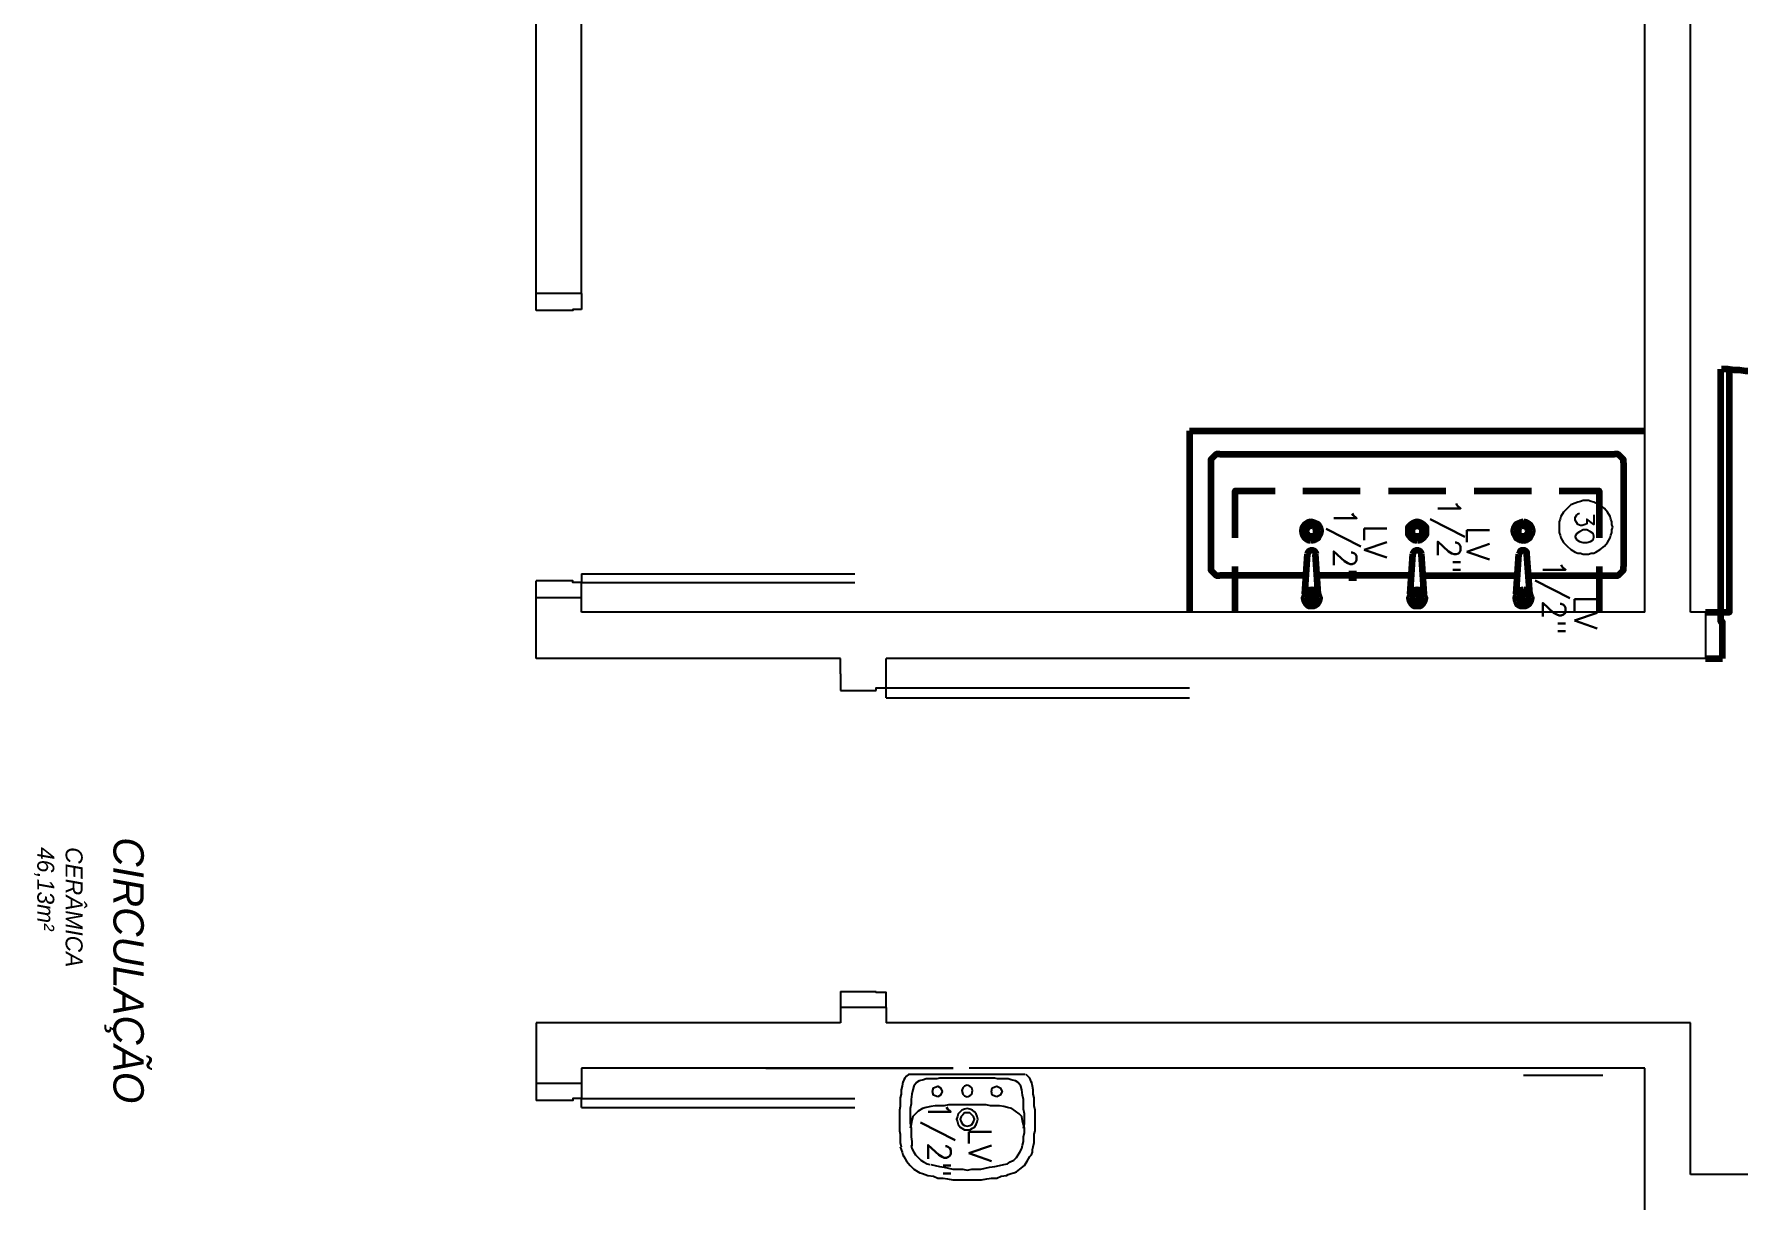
# Model space of a CAD drawing. Header units: millimetres. Extents: x 2273 to 2522, y 1034 to 1187.
# Drawn here: x 2468.92 to 2474.53, y 1049.93 to 1053.77 of the extents above; entities that cross this region are included whole.
import ezdxf

# ---------------------------------------------------------------- set-up
doc = ezdxf.new("R2010")
doc.units = ezdxf.units.MM
doc.layers.add('LAYER8', color=8, linetype='Continuous')
doc.layers.add('PAREDES', color=4, linetype='Continuous', lineweight=100)
doc.styles.add('Romans', font='romans.shx')
doc.styles.get("Standard").update_dxf_attribs({"font": 'arial.ttf'})

# ---------------------------------------------------------------- blocks, each defined once
blk = doc.blocks.new('PIA')
at = {"layer": 'PAREDES', "color": 0, "linetype": 'Continuous'}
for points in [[(73.1534, 157.4363), (73.1534, 158.9363)], [(73.2593, 158.8657), (73.2475, 158.8657), (73.2387, 158.8569), (73.2299, 158.848), (73.2299, 158.8363)], [(73.2299, 157.5363), (73.2299, 158.8363)], [(73.2593, 158.8657), (73.6005, 158.8657)], [(73.6299, 158.8363), (73.6299, 158.848), (73.6211, 158.8569), (73.6123, 158.8657), (73.6005, 158.8657)], [(73.6299, 158.5539), (73.6299, 158.8363)], [(73.3505, 158.6539), (73.3505, 158.7863), (73.5064, 158.7863)], [(73.6005, 158.7863), (73.7505, 158.7863)], [(73.3505, 158.3745), (73.3505, 158.5627)], [(73.4534, 158.5363), (73.4564, 158.5245), (73.4623, 158.5127), (73.4711, 158.5069), (73.4828, 158.5039), (73.4946, 158.5069), (73.5064, 158.5127), (73.5123, 158.5245), (73.5152, 158.5363), (73.5123, 158.548), (73.5064, 158.5569), (73.4946, 158.5627), (73.4828, 158.5657), (73.4711, 158.5627), (73.4623, 158.5569), (73.4564, 158.548), (73.4534, 158.5363)], [(73.4652, 158.5363), (73.4681, 158.5275), (73.4711, 158.5216), (73.477, 158.5186), (73.4828, 158.5186), (73.4917, 158.5186), (73.4975, 158.5216), (73.5005, 158.5275), (73.5005, 158.5363), (73.5005, 158.5422), (73.4975, 158.548), (73.4917, 158.551), (73.4828, 158.5539), (73.477, 158.551), (73.4711, 158.548), (73.4681, 158.5422), (73.4652, 158.5363)], [(73.5593, 158.548), (73.5534, 158.548), (73.5475, 158.5422), (73.5475, 158.5363), (73.5475, 158.5275), (73.5534, 158.5245), (73.5593, 158.5216)], [(73.6917, 158.5569), (73.5593, 158.548)], [(73.677, 158.5363), (73.6799, 158.5245), (73.6858, 158.5157), (73.6946, 158.5127), (73.7034, 158.5098), (73.7152, 158.5127), (73.724, 158.5157), (73.7299, 158.5245), (73.7299, 158.5363), (73.7299, 158.5451), (73.724, 158.5539), (73.7152, 158.5598), (73.7034, 158.5627), (73.6946, 158.5598), (73.6858, 158.5539), (73.6799, 158.5451), (73.677, 158.5363)], [(73.6799, 158.551), (73.6917, 158.5451), (73.7034, 158.5422), (73.7152, 158.5451), (73.727, 158.551)], [(73.727, 158.5216), (73.7152, 158.5275), (73.7034, 158.5304), (73.6917, 158.5275), (73.6799, 158.5216)], [(73.6917, 158.5127), (73.5593, 158.5216)], [(73.6299, 158.2039), (73.6299, 158.5186)], [(73.6917, 158.5127), (73.6917, 158.5127)], [(73.3505, 158.0922), (73.3505, 158.2804)], [(73.5152, 158.1863), (73.5123, 158.198), (73.5064, 158.2069), (73.4946, 158.2157), (73.4828, 158.2157), (73.4711, 158.2157), (73.4623, 158.2069), (73.4564, 158.198), (73.4534, 158.1863), (73.4564, 158.1745), (73.4623, 158.1657), (73.4711, 158.1569), (73.4828, 158.1569), (73.4946, 158.1569), (73.5064, 158.1657), (73.5123, 158.1745), (73.5152, 158.1863)], [(73.5005, 158.1863), (73.5005, 158.1922), (73.4975, 158.198), (73.4917, 158.2039), (73.4828, 158.2039), (73.477, 158.2039), (73.4711, 158.198), (73.4681, 158.1922), (73.4652, 158.1863), (73.4681, 158.1804), (73.4711, 158.1745), (73.477, 158.1686), (73.4828, 158.1686), (73.4917, 158.1686), (73.4975, 158.1745), (73.5005, 158.1804), (73.5005, 158.1863)], [(73.5593, 158.201), (73.5534, 158.198), (73.5475, 158.1922), (73.5475, 158.1863), (73.5475, 158.1804), (73.5534, 158.1745), (73.5593, 158.1716)], [(73.6917, 158.2098), (73.5593, 158.201)], [(73.7299, 158.1863), (73.7299, 158.198), (73.724, 158.2039), (73.7152, 158.2098), (73.7034, 158.2127), (73.6946, 158.2098), (73.6858, 158.2039), (73.6799, 158.198), (73.677, 158.1863), (73.6799, 158.1745), (73.6858, 158.1686), (73.6946, 158.1627), (73.7034, 158.1598), (73.7152, 158.1627), (73.724, 158.1686), (73.7299, 158.1745), (73.7299, 158.1863)], [(73.6799, 158.201), (73.6917, 158.1951), (73.7034, 158.1951), (73.7152, 158.1951), (73.727, 158.201)], [(73.6917, 158.2069), (73.6917, 158.2098)], [(73.6917, 158.1627), (73.5593, 158.1716)], [(73.6299, 158.1686), (73.6299, 157.8539)], [(73.727, 158.1716), (73.7152, 158.1775), (73.7034, 158.1804), (73.6917, 158.1775), (73.6799, 158.1716)], [(73.3505, 157.8098), (73.3505, 157.998)], [(73.5152, 157.8363), (73.5123, 157.848), (73.5064, 157.8598), (73.4946, 157.8657), (73.4828, 157.8686), (73.4711, 157.8657), (73.4623, 157.8598), (73.4564, 157.848), (73.4534, 157.8363), (73.4564, 157.8245), (73.4623, 157.8157), (73.4711, 157.8098), (73.4828, 157.8069), (73.4946, 157.8098), (73.5064, 157.8157), (73.5123, 157.8245), (73.5152, 157.8363)], [(73.6917, 157.8598), (73.5593, 157.851)], [(73.7299, 157.8392), (73.7299, 157.848), (73.724, 157.8569), (73.7152, 157.8627), (73.7034, 157.8657), (73.6946, 157.8627), (73.6858, 157.8569), (73.6799, 157.848), (73.677, 157.8392), (73.6799, 157.8275), (73.6858, 157.8216), (73.6946, 157.8157), (73.7034, 157.8127), (73.7152, 157.8157), (73.724, 157.8216), (73.7299, 157.8275), (73.7299, 157.8392)], [(73.6917, 157.8598), (73.6917, 157.8598)], [(73.5005, 157.8363), (73.5005, 157.8451), (73.4975, 157.851), (73.4917, 157.8539), (73.4828, 157.8539), (73.477, 157.8539), (73.4711, 157.851), (73.4681, 157.8451), (73.4652, 157.8363), (73.4681, 157.8304), (73.4711, 157.8245), (73.477, 157.8216), (73.4828, 157.8186), (73.4917, 157.8216), (73.4975, 157.8245), (73.5005, 157.8304), (73.5005, 157.8363)], [(73.5593, 157.8539), (73.5534, 157.851), (73.5475, 157.8451), (73.5475, 157.8392), (73.5475, 157.8333), (73.5534, 157.8275), (73.5593, 157.8245)], [(73.6917, 157.8157), (73.5593, 157.8245)], [(73.6299, 157.8186), (73.6299, 157.5363)], [(73.6799, 157.8539), (73.6917, 157.8451), (73.7034, 157.8451), (73.7152, 157.8451), (73.727, 157.8539)], [(73.727, 157.8216), (73.7152, 157.8304), (73.7034, 157.8304), (73.6917, 157.8304), (73.6799, 157.8216)], [(73.5064, 157.5863), (73.3505, 157.5863), (73.3505, 157.7186)], [(73.7505, 157.5863), (73.6005, 157.5863)], [(73.2299, 157.5363), (73.2299, 157.5245), (73.2387, 157.5157), (73.2475, 157.5069), (73.2593, 157.5069)], [(73.6005, 157.5069), (73.6123, 157.5069), (73.6211, 157.5157), (73.6299, 157.5245), (73.6299, 157.5363)], [(73.2593, 157.5069), (73.6005, 157.5069)], [(73.1534, 157.4363), (73.7505, 157.4363)]]:
    blk.add_lwpolyline(points, dxfattribs=at)
blk = doc.blocks.new('GE')
at = {"layer": 'PAREDES', "color": 0, "linetype": 'Continuous'}
for points in [[(73.7505, 160.0363), (73.7505, 159.9863)], [(73.9034, 160.0363), (73.9034, 159.9804)], [(73.7505, 159.9863), (73.7299, 159.9863), (73.7093, 159.9863), (73.6887, 159.9863), (73.6681, 159.9833), (73.6475, 159.9804), (73.6299, 159.9775), (73.6093, 159.9745), (73.5887, 159.9716), (73.5711, 159.9657), (73.5505, 159.9627), (73.5328, 159.9569), (73.5123, 159.951), (73.4946, 159.9451), (73.477, 159.9392), (73.4564, 159.9304), (73.4387, 159.9245), (73.4211, 159.9157), (73.4034, 159.9098), (73.3858, 159.901), (73.3711, 159.8922), (73.3534, 159.8804), (73.3358, 159.8716), (73.3211, 159.8627), (73.3034, 159.851), (73.2887, 159.8392), (73.2711, 159.8275), (73.2564, 159.8157), (73.2417, 159.8039), (73.227, 159.7922), (73.2123, 159.7804), (73.2005, 159.7657), (73.1858, 159.7539), (73.1711, 159.7392), (73.1593, 159.7245), (73.1475, 159.7098), (73.1328, 159.6951), (73.1211, 159.6804), (73.1093, 159.6657), (73.0975, 159.651), (73.0887, 159.6363), (73.077, 159.6186), (73.0681, 159.601), (73.0564, 159.5863), (73.0475, 159.5686), (73.0387, 159.551), (73.0299, 159.5333), (73.0211, 159.5157), (73.0152, 159.498), (73.0064, 159.4804), (73.0005, 159.4627), (72.9946, 159.4451), (72.9858, 159.4245), (72.9828, 159.4069), (72.977, 159.3863), (72.9711, 159.3686), (72.9681, 159.348), (72.9652, 159.3304), (72.9593, 159.3098), (72.9564, 159.2892), (72.9564, 159.2686), (72.9534, 159.248), (72.9534, 159.2304), (72.9505, 159.2098), (72.9505, 159.1892)], [(73.9034, 159.9804), (73.7828, 159.9804), (73.7828, 159.9863), (73.7505, 159.9863)], [(73.9034, 159.1922), (73.7828, 159.1922), (73.7828, 159.1863), (73.7505, 159.1863), (73.7505, 159.2157), (72.9505, 159.2157)], [(73.7505, 159.1863), (72.9505, 159.1863)], [(73.7505, 159.1363), (73.7505, 159.1863)], [(73.9034, 159.1363), (73.9034, 159.1922)]]:
    blk.add_lwpolyline(points, dxfattribs=at)

msp = doc.modelspace()

# ---------------------------------------------------------------- linework, layer by layer
at = {"color": 0, "linetype": 'ByBlock'}
for p, q in [((2471.5781, 1051.6631), (2471.5781, 1051.6072)), ((2471.5781, 1050.6161), (2471.5781, 1050.5631))]:
    msp.add_line(p, q, dxfattribs=at)
at = {"layer": 'LAYER8', "linetype": 'Continuous'}
for p, q in [((2470.5752, 1052.8602), (2470.5752, 1052.9161)), ((2470.7252, 1052.9161), (2470.7252, 1052.8631)), ((2470.5752, 1051.9131), (2470.5752, 1051.969)), ((2470.7252, 1051.9131), (2470.7252, 1051.9631)), ((2471.3324, 1050.3632), (2471.9495, 1050.3632)), ((2470.5752, 1050.3131), (2470.5752, 1050.2572)), ((2470.7252, 1050.3131), (2470.7252, 1050.2631))]:
    msp.add_line(p, q, dxfattribs=at)
for points in [[(2470.5752, 1052.9161), (2470.5752, 1057.869)], [(2470.7252, 1052.9161), (2470.7252, 1057.6661)], [(2474.2281, 1051.8661), (2474.2281, 1055.6661)], [(2474.3781, 1051.8661), (2474.3781, 1055.4661)], [(2470.7252, 1052.9161), (2470.5752, 1052.9161)], [(2470.7252, 1052.8631), (2470.6957, 1052.8631), (2470.6957, 1052.8602), (2470.5752, 1052.8602)], [(2470.7252, 1051.9925), (2470.7252, 1051.9631), (2470.6957, 1051.9631), (2470.6957, 1051.969), (2470.5752, 1051.969)], [(2470.7252, 1051.9925), (2471.6252, 1051.9925)], [(2470.7252, 1051.9631), (2471.6252, 1051.9631)], [(2470.5752, 1051.7131), (2470.5752, 1051.9131)], [(2470.7252, 1051.9131), (2470.5752, 1051.9131)], [(2470.7252, 1051.8661), (2470.7252, 1051.9131)], [(2474.2281, 1051.8661), (2470.7252, 1051.8661)], [(2474.4281, 1051.8661), (2474.3781, 1051.8661)], [(2474.4281, 1051.8661), (2474.4281, 1051.7131)], [(2471.5781, 1051.7131), (2470.5752, 1051.7131)], [(2471.5781, 1051.6631), (2471.5781, 1051.7131)], [(2474.4281, 1051.7131), (2471.7281, 1051.7131)], [(2471.7281, 1051.6631), (2471.7281, 1051.7131)], [(2471.5781, 1050.5631), (2471.5781, 1050.5131)], [(2471.7281, 1050.5631), (2471.7281, 1050.5131)], [(2471.5781, 1050.5131), (2470.5752, 1050.5131)], [(2470.5752, 1050.5131), (2470.5752, 1050.3131)], [(2474.3781, 1050.5131), (2471.7281, 1050.5131)], [(2474.3781, 1050.0131), (2474.3781, 1050.5131)], [(2471.9495, 1050.3631), (2470.7252, 1050.3631)], [(2470.7252, 1050.3631), (2470.7252, 1050.3131)], [(2474.2281, 1050.3631), (2472.0022, 1050.3631)], [(2474.2281, 1047.7631), (2474.2281, 1050.3631)], [(2470.7252, 1050.3131), (2470.5752, 1050.3131)], [(2470.7252, 1050.2337), (2470.7252, 1050.2631), (2470.6957, 1050.2631), (2470.6957, 1050.2572), (2470.5752, 1050.2572)], [(2470.7252, 1050.2631), (2471.6252, 1050.2631)], [(2470.7252, 1050.2337), (2471.6252, 1050.2337)], [(2471.7752, 1050.1043), (2471.7781, 1050.0955), (2471.781, 1050.0867), (2471.784, 1050.0778), (2471.7869, 1050.072), (2471.7957, 1050.0572), (2471.8075, 1050.0425), (2471.8193, 1050.0308), (2471.834, 1050.022), (2471.8399, 1050.019), (2471.8487, 1050.0161), (2471.8575, 1050.0131), (2471.8663, 1050.0102)], [(2471.8105, 1050.1102), (2471.8134, 1050.0984), (2471.8193, 1050.0867), (2471.8252, 1050.0778), (2471.834, 1050.069), (2471.8428, 1050.0602), (2471.8516, 1050.0543), (2471.8634, 1050.0484), (2471.8722, 1050.0455)], [(2471.8752, 1050.0455), (2471.8899, 1050.0425), (2471.9046, 1050.0396), (2471.9193, 1050.0367), (2471.934, 1050.0337), (2471.9487, 1050.0308), (2471.9634, 1050.0308), (2471.981, 1050.0308), (2471.9957, 1050.0278)], [(2471.8663, 1050.0102), (2471.884, 1050.0072), (2471.8987, 1050.0014), (2471.9163, 1050.0014), (2471.931, 1049.9984), (2471.9487, 1049.9955), (2471.9634, 1049.9955), (2471.981, 1049.9955), (2471.9957, 1049.9955)], [(2475.8781, 1050.0131), (2474.3781, 1050.0131)]]:
    msp.add_lwpolyline(points, dxfattribs=at)
at = {"layer": 'LAYER8', "color": 0, "linetype": 'Continuous'}
for points in [[(2474.1222, 1052.1455), (2474.1193, 1052.1543), (2474.1193, 1052.1631), (2474.1163, 1052.172), (2474.1134, 1052.1808), (2474.1046, 1052.1955), (2474.0957, 1052.2072), (2474.081, 1052.219), (2474.0663, 1052.2249), (2474.0605, 1052.2278), (2474.0516, 1052.2308), (2474.0428, 1052.2337), (2474.034, 1052.2337), (2474.0252, 1052.2337), (2474.0163, 1052.2308), (2474.0075, 1052.2278), (2473.9987, 1052.2249), (2473.984, 1052.219), (2473.9722, 1052.2072), (2473.9605, 1052.1955), (2473.9516, 1052.1808), (2473.9487, 1052.172), (2473.9457, 1052.1631), (2473.9457, 1052.1543), (2473.9457, 1052.1455), (2473.9457, 1052.1367), (2473.9457, 1052.1278), (2473.9487, 1052.119), (2473.9516, 1052.1102), (2473.9605, 1052.0955), (2473.9722, 1052.0837), (2473.984, 1052.072), (2473.9987, 1052.0631), (2474.0075, 1052.0602), (2474.0163, 1052.0602), (2474.0252, 1052.0572), (2474.034, 1052.0572), (2474.0428, 1052.0572), (2474.0516, 1052.0602), (2474.0605, 1052.0602), (2474.0663, 1052.0631), (2474.081, 1052.072), (2474.0957, 1052.0837), (2474.1046, 1052.0955), (2474.1134, 1052.1102), (2474.1163, 1052.119), (2474.1193, 1052.1278), (2474.1193, 1052.1367), (2474.1222, 1052.1455)], [(2474.0605, 1052.1867), (2474.0605, 1052.1543), (2474.0369, 1052.172), (2474.0369, 1052.1631), (2474.0369, 1052.1572), (2474.031, 1052.1543), (2474.0222, 1052.1514), (2474.0163, 1052.1514), (2474.0075, 1052.1543), (2474.0046, 1052.1602), (2473.9987, 1052.169), (2473.9987, 1052.1778), (2474.0046, 1052.1867), (2474.0075, 1052.1896), (2474.0134, 1052.1925)], [(2474.0605, 1052.1161), (2474.0575, 1052.1249), (2474.0487, 1052.1308), (2474.0369, 1052.1367), (2474.0252, 1052.1367), (2474.0134, 1052.1308), (2474.0046, 1052.1249), (2473.9987, 1052.1161), (2473.9987, 1052.1131), (2474.0046, 1052.1043), (2474.0134, 1052.0984), (2474.0252, 1052.0955), (2474.0369, 1052.0955), (2474.0487, 1052.0984), (2474.0575, 1052.1043), (2474.0605, 1052.1131), (2474.0605, 1052.1161)], [(2471.6957, 1051.6072), (2471.6957, 1051.6161), (2471.7281, 1051.6161), (2471.7281, 1051.6631)], [(2471.5781, 1051.6072), (2471.6957, 1051.6072)], [(2471.7281, 1051.5837), (2471.7281, 1051.6161), (2472.7281, 1051.6161)], [(2471.7281, 1051.5837), (2472.7281, 1051.5837)], [(2471.5781, 1050.6161), (2471.6957, 1050.6161)], [(2471.7281, 1050.5631), (2471.7281, 1050.6131), (2471.6957, 1050.6131), (2471.6957, 1050.6161)], [(2471.7281, 1050.5631), (2471.5781, 1050.5631)], [(2471.784, 1050.319), (2471.781, 1050.3043), (2471.7781, 1050.2925), (2471.7781, 1050.2778), (2471.7752, 1050.2661), (2471.7752, 1050.2514), (2471.7752, 1050.2367), (2471.7722, 1050.2249), (2471.7722, 1050.2102), (2471.7722, 1050.1984), (2471.7722, 1050.1837), (2471.7722, 1050.172), (2471.7722, 1050.1572), (2471.7752, 1050.1455), (2471.7752, 1050.1308), (2471.7752, 1050.119), (2471.7781, 1050.1043)], [(2471.8016, 1050.3425), (2471.7957, 1050.3367), (2471.7899, 1050.3308), (2471.7869, 1050.3249), (2471.784, 1050.3161)], [(2472.1869, 1050.3425), (2471.9957, 1050.3425), (2471.8016, 1050.3425)], [(2471.8516, 1050.3249), (2471.8369, 1050.322), (2471.8281, 1050.3161), (2471.8193, 1050.3043), (2471.8163, 1050.2925)], [(2471.9957, 1050.3308), (2471.9869, 1050.3308), (2471.9781, 1050.3308), (2471.9693, 1050.3308), (2471.9605, 1050.3308), (2471.9516, 1050.3308), (2471.9428, 1050.3308), (2471.931, 1050.3308), (2471.9222, 1050.3308), (2471.9134, 1050.3308), (2471.9046, 1050.3308), (2471.8957, 1050.3278), (2471.8869, 1050.3278), (2471.8781, 1050.3278), (2471.8693, 1050.3278), (2471.8605, 1050.3278), (2471.8516, 1050.3249)], [(2472.1399, 1050.3249), (2472.131, 1050.3278), (2472.1222, 1050.3278), (2472.1134, 1050.3278), (2472.1046, 1050.3278), (2472.0957, 1050.3278), (2472.0869, 1050.3308), (2472.0781, 1050.3308), (2472.0693, 1050.3308), (2472.0605, 1050.3308), (2472.0487, 1050.3308), (2472.0399, 1050.3308), (2472.031, 1050.3308), (2472.0222, 1050.3308), (2472.0134, 1050.3308), (2472.0046, 1050.3308), (2471.9957, 1050.3308)], [(2472.1752, 1050.2925), (2472.1722, 1050.3043), (2472.1634, 1050.3161), (2472.1546, 1050.322), (2472.1399, 1050.3249)], [(2472.2075, 1050.3161), (2472.2046, 1050.3249), (2472.2016, 1050.3308), (2472.1957, 1050.3367), (2472.1899, 1050.3425)], [(2472.2134, 1050.1043), (2472.2163, 1050.119), (2472.2163, 1050.1308), (2472.2163, 1050.1455), (2472.2193, 1050.1572), (2472.2193, 1050.172), (2472.2193, 1050.1837), (2472.2193, 1050.1984), (2472.2193, 1050.2102), (2472.2193, 1050.2249), (2472.2163, 1050.2396), (2472.2163, 1050.2514), (2472.2163, 1050.2661), (2472.2134, 1050.2778), (2472.2134, 1050.2925), (2472.2105, 1050.3043), (2472.2075, 1050.319)], [(2474.0899, 1050.3396), (2473.8281, 1050.3396)], [(2471.8163, 1050.2925), (2471.8134, 1050.2778), (2471.8105, 1050.2602), (2471.8105, 1050.2455), (2471.8075, 1050.2308), (2471.8075, 1050.2131), (2471.8075, 1050.1984), (2471.8075, 1050.1837), (2471.8105, 1050.1661)], [(2471.8987, 1050.269), (2471.884, 1050.2749), (2471.881, 1050.2867), (2471.884, 1050.2984), (2471.8987, 1050.3043), (2471.9075, 1050.2984), (2471.9134, 1050.2867), (2471.9075, 1050.2749), (2471.8987, 1050.269)], [(2471.9957, 1050.3072), (2471.9869, 1050.3043), (2471.981, 1050.2984), (2471.9781, 1050.2896), (2471.981, 1050.2778), (2471.9869, 1050.272), (2471.9957, 1050.269)], [(2471.9957, 1050.269), (2472.0046, 1050.272), (2472.0105, 1050.2778), (2472.0134, 1050.2896), (2472.0105, 1050.2984), (2472.0046, 1050.3043), (2471.9957, 1050.3072)], [(2472.0928, 1050.269), (2472.0781, 1050.2749), (2472.0752, 1050.2867), (2472.0781, 1050.2984), (2472.0928, 1050.3043), (2472.1046, 1050.2984), (2472.1105, 1050.2867), (2472.1046, 1050.2749), (2472.0928, 1050.269)], [(2472.181, 1050.1661), (2472.184, 1050.1808), (2472.184, 1050.1984), (2472.184, 1050.2131), (2472.181, 1050.2278), (2472.181, 1050.2455), (2472.181, 1050.2602), (2472.1781, 1050.2749), (2472.1752, 1050.2925)], [(2471.8252, 1050.2131), (2471.8163, 1050.2043), (2471.8134, 1050.1925), (2471.8105, 1050.1778), (2471.8075, 1050.1661)], [(2471.8752, 1050.2367), (2471.8605, 1050.2337), (2471.8487, 1050.2308), (2471.834, 1050.222), (2471.8252, 1050.2131)], [(2471.9957, 1050.2425), (2471.981, 1050.2425), (2471.9663, 1050.2425), (2471.9516, 1050.2425), (2471.934, 1050.2425), (2471.9193, 1050.2396), (2471.9046, 1050.2396), (2471.8899, 1050.2396), (2471.8752, 1050.2367)], [(2471.9957, 1050.2308), (2471.9869, 1050.2278), (2471.9781, 1050.2249), (2471.9722, 1050.219), (2471.9663, 1050.2131), (2471.9634, 1050.2043), (2471.9605, 1050.1955), (2471.9634, 1050.1867), (2471.9663, 1050.1778), (2471.9722, 1050.169), (2471.9781, 1050.1661), (2471.9869, 1050.1602), (2471.9957, 1050.1602)], [(2471.9957, 1050.2161), (2471.9869, 1050.2161), (2471.981, 1050.2102), (2471.9752, 1050.2043), (2471.9722, 1050.1955), (2471.9752, 1050.1867), (2471.981, 1050.1778), (2471.9869, 1050.1749), (2471.9957, 1050.172)], [(2472.1163, 1050.2367), (2472.1016, 1050.2396), (2472.0869, 1050.2396), (2472.0722, 1050.2396), (2472.0575, 1050.2425), (2472.0399, 1050.2425), (2472.0252, 1050.2425), (2472.0105, 1050.2425), (2471.9957, 1050.2425)], [(2471.9957, 1050.1602), (2472.0046, 1050.1602), (2472.0134, 1050.1661), (2472.0193, 1050.169), (2472.0252, 1050.1778), (2472.0281, 1050.1867), (2472.031, 1050.1955), (2472.0281, 1050.2043), (2472.0252, 1050.2131), (2472.0193, 1050.219), (2472.0134, 1050.2249), (2472.0046, 1050.2278), (2471.9957, 1050.2308)], [(2471.9957, 1050.172), (2472.0046, 1050.1749), (2472.0105, 1050.1778), (2472.0163, 1050.1867), (2472.0193, 1050.1955), (2472.0163, 1050.2043), (2472.0105, 1050.2102), (2472.0046, 1050.2161), (2471.9957, 1050.2161)], [(2472.1663, 1050.2131), (2472.1546, 1050.222), (2472.1428, 1050.2308), (2472.1281, 1050.2337), (2472.1163, 1050.2367)], [(2472.184, 1050.1661), (2472.181, 1050.1778), (2472.1781, 1050.1896), (2472.1752, 1050.2043), (2472.1663, 1050.2131)], [(2471.8105, 1050.1661), (2471.8105, 1050.1514), (2471.8105, 1050.1367), (2471.8134, 1050.122), (2471.8134, 1050.1072)], [(2472.1781, 1050.1102), (2472.181, 1050.122), (2472.181, 1050.1367), (2472.184, 1050.1514), (2472.184, 1050.1661)], [(2472.1163, 1050.0455), (2472.1281, 1050.0484), (2472.1369, 1050.0543), (2472.1487, 1050.0602), (2472.1575, 1050.069), (2472.1634, 1050.0778), (2472.1693, 1050.0867), (2472.1752, 1050.0984), (2472.1781, 1050.1102)], [(2472.1252, 1050.0102), (2472.131, 1050.0131), (2472.1399, 1050.0161), (2472.1487, 1050.019), (2472.1575, 1050.022), (2472.1693, 1050.0308), (2472.184, 1050.0425), (2472.1928, 1050.0572), (2472.2016, 1050.072), (2472.2075, 1050.0778), (2472.2105, 1050.0867), (2472.2105, 1050.0955), (2472.2134, 1050.1043)], [(2471.9957, 1050.0278), (2472.0105, 1050.0308), (2472.0252, 1050.0308), (2472.0399, 1050.0308), (2472.0546, 1050.0337), (2472.0693, 1050.0367), (2472.0869, 1050.0396), (2472.1016, 1050.0425), (2472.1163, 1050.0455)], [(2471.9957, 1049.9955), (2472.0105, 1049.9955), (2472.0281, 1049.9955), (2472.0428, 1049.9955), (2472.0605, 1049.9984), (2472.0752, 1050.0014), (2472.0928, 1050.0014), (2472.1075, 1050.0072), (2472.1252, 1050.0102)]]:
    msp.add_lwpolyline(points, dxfattribs=at)

# ---------------------------------------------------------------- block references
at = {"linetype": 'ByBlock', "rotation": 270}
msp.add_blockref('GE', (2315.2918, 1125.6166), dxfattribs=at)
at = {"layer": 'LAYER8', "linetype": 'ByBlock', "rotation": 270}
msp.add_blockref('PIA', (2315.2918, 1125.6166), dxfattribs=at)
msp.add_blockref('PIA', (2315.2918, 1125.6166), dxfattribs=at)

# ---------------------------------------------------------------- texts
at = {"color": 3, "style": 'Romans'}
for s, p in [('1/2"', (2473.2034, 1052.2107)), ('1/2"', (2473.546, 1052.2428)), ('LV', (2473.3035, 1052.1547)), ('LV', (2473.6415, 1052.1483)), ('1/2"', (2473.8919, 1052.0409)), ('LV', (2473.9965, 1051.9215)), ('1/2"', (2471.8664, 1050.2546)), ('LV', (2472.0006, 1050.1664))]:
    msp.add_text(s, height=0.075, rotation=270, dxfattribs=at).set_placement(p)
at = {"layer": 'LAYER8', "color": 0, "linetype": 'Continuous', "width": 1.591519, "attachment_point": 1, "rotation": 270}
for s, insert, char_height in [('{\\fHarlow Solid Italic|b0|i0|c0|p82;CIRCULAÇÃO}', (2469.2826, 1051.1243), 0.1), ('{\\fHarlow Solid Italic|b0|i0|c0|p82;CERÂMICA\\P46,13m²}', (2469.0811, 1051.0915), 0.056045)]:
    msp.add_mtext(s, dxfattribs=dict(at, insert=insert, char_height=char_height))

doc.saveas('drawing.dxf')
